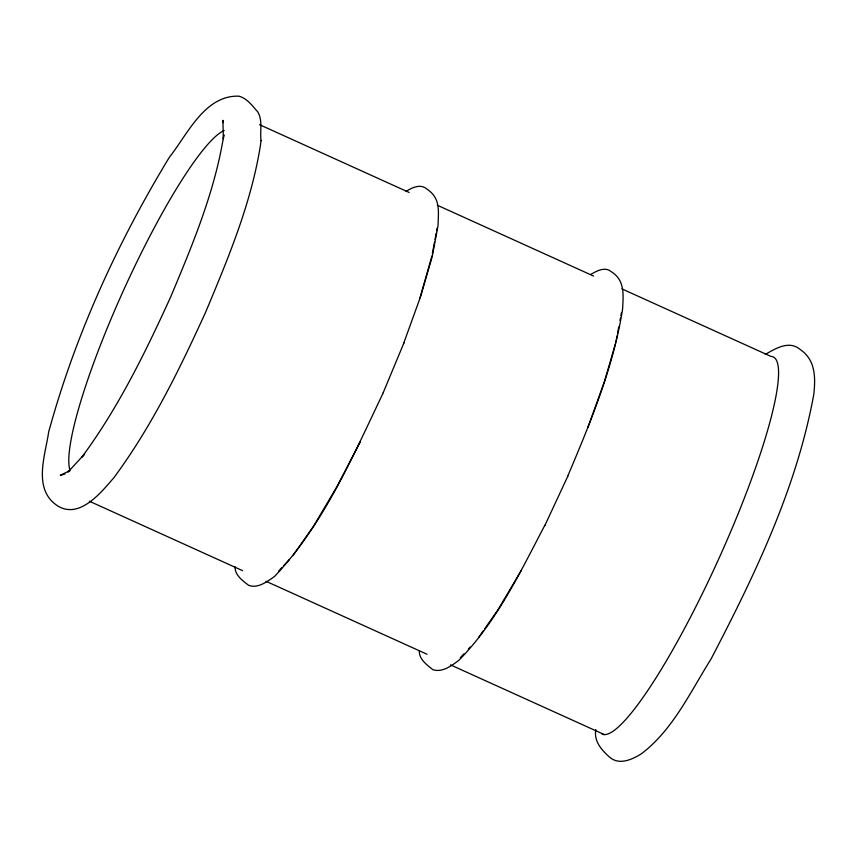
<?xml version="1.0" encoding="UTF-8"?>
<svg xmlns="http://www.w3.org/2000/svg" width="857" height="857" viewBox="0 0 857 857"><rect width="100%" height="100%" fill="white"/><g stroke="black" fill="none" stroke-linecap="round" stroke-linejoin="round"><path stroke-width="1.29" d="M431.917 255.997L419.973 297.957M432.389 253.468L434.531 242.07M435.013 239.531L436.202 233.2M436.674 230.672L437.145 228.133M615.904 342.125L617.094 335.794M617.576 333.255L618.765 326.924M619.954 320.593L620.425 318.065M620.897 315.526L621.379 312.998M615.54 343.4L604.431 381.547L587.977 427.322M403.518 343.732L420.605 296.533L432.239 256.564L438.023 225.755C438.495 210.64 440.648 197.924 426.593 188.851C420.262 183.516 412.035 187.704 406.089 191.368M383.197 392.731L403.926 342.929M567.666 476.321C590.452 422.319 613.387 367.439 622.578 309.184C623.393 294.926 625.042 280.271 611.362 271.744C604.999 266.291 596.74 270.973 590.752 274.454M383.336 392.592C352.677 456.642 323.828 524.227 274.508 576.493C267.245 581.496 257.957 588.77 248.723 585.363C242.681 580.767 234.636 575.036 235.022 566.584M544.72 525.791L567.837 476.181M360.411 441.612L336.694 487.055L313.673 525.962L292.912 555.668M544.87 525.212C520.103 572.347 496.653 621.861 458.902 660.265C451.768 665.653 442.212 672.831 432.871 669.681C426.957 664.925 418.741 659.129 419.319 650.527M521.163 570.655L498.142 609.552L484.794 628.652M478.87 637.147L483.316 630.773M278.536 571.244L282.124 567.355M283.924 565.406L289.323 559.567M460.305 657.758L463.894 653.87M468.393 648.995L470.193 647.056M69.963 470.793L68.067 471.961L84.511 454.156L81.951 457.027C118.384 407.696 145.433 352.313 170.779 296.704C192.696 244.331 214.978 191.197 223.859 134.763L223.345 138.877L222.916 120.312L223.302 122.583M765.29 354.455C775.414 348.542 789.104 340.154 799.967 349.345C815.5 359.736 815.596 376.941 813.861 393.974C796.849 487.826 754.749 575.09 710.999 659.087C690.378 691.878 672.863 730.035 641.304 753.828C632.145 759.548 619.29 765.515 609.681 757.245C601.657 750.154 593.687 741.262 595.797 729.628M69.556 470.772L60.311 475.314L64.896 474.007M259.532 124.661L409.153 192.461M437.284 205.219L593.612 276.061M621.871 288.863L770.925 356.405A207.051 33.852 -65.6 0 1 721.251 553.322A207.051 33.852 -65.6 0 1 602.192 734.106M89.342 501.216L242.606 570.666M265.991 581.271L427.065 654.266M450.482 664.871L604.378 734.61M69.738 469.39A189.365 30.959 -65.6 0 1 124.758 287.641A189.365 30.959 -65.6 0 1 224.18 130.564M261.031 140.698L260.517 144.812C251.337 203.088 228.326 257.957 205.691 312.055C179.509 369.474 151.582 426.679 113.96 477.617C101.629 491.757 80.365 518.956 58.383 506.348C32.105 490.086 45.271 455.71 48.72 431.682L49.674 428.35C76.016 333.63 117.323 243.249 168.176 159.231L169.815 156.681C187.587 134.163 204.93 94.816 238.996 96.188C247.277 98.426 252.333 105.861 257.786 111.913C262.928 120.569 259.8 131.217 261.031 140.698"/></g></svg>
